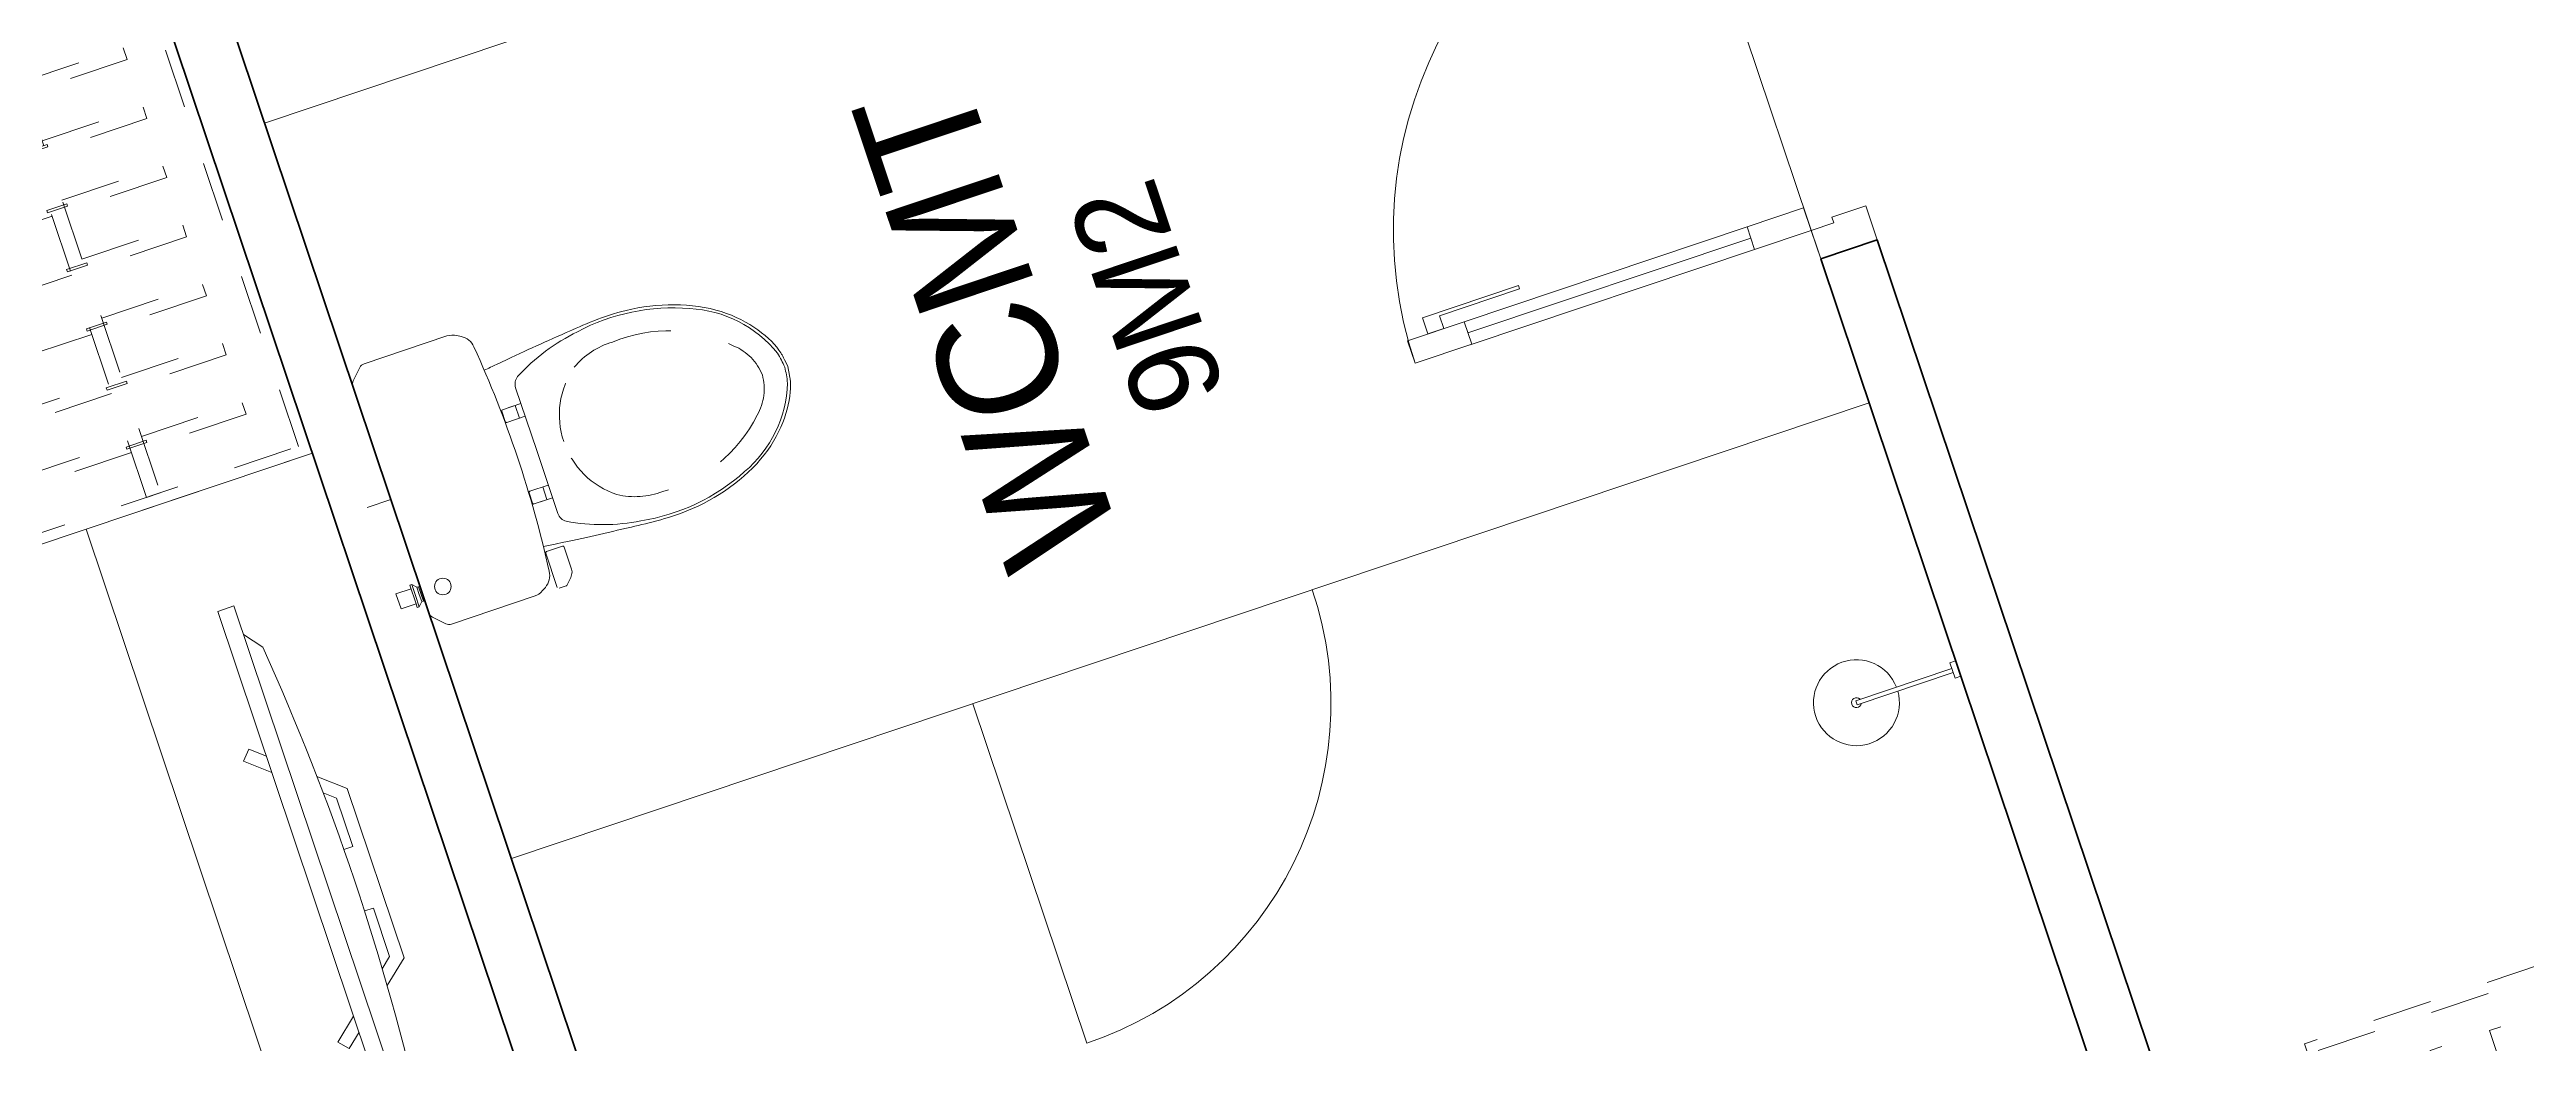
# Model space of a CAD drawing. Header units: metres. Extents: x 568332 to 569219, y 2065964 to 2066430.
# Drawn here: x 568602.093 to 568606.244, y 2066209.596 to 2066211.262 of the extents above; entities that cross this region are included whole.
import ezdxf

# ---------------------------------------------------------------- set-up
doc = ezdxf.new("R2010")
doc.units = ezdxf.units.M
for name, pattern in [('$AUDIT_BAD_LTYPE2', [0]), ('CENTER', [2, 1.25, -0.25, 0.25, -0.25]), ('X-5M-G-MB PHONGNGU$0$HIDDEN2', [0.1875, 0.125, -0.0625]), ('xref-thap C (mb tang 32-2)$0$HIDDEN', [0.375, 0.25, -0.125])]:
    doc.linetypes.add(name, pattern=pattern)
doc.layers.get('0').update_dxf_attribs({"linetype": 'CONTINUOUS'})
doc.layers.get('DEFPOINTS').update_dxf_attribs({"linetype": 'CONTINUOUS'})
for name, color, linetype, lineweight in [('-CENTER', 143, 'CENTER', 13), ('-DOOR', 137, 'CONTINUOUS', 9), ('-FURNITURE', 46, 'CONTINUOUS', 9), ('-HATCH', 8, 'CONTINUOUS', 5), ('-WALL', 4, 'CONTINUOUS', 35), ('TEXT25', 2, 'CONTINUOUS', 13)]:
    doc.layers.add(name, color=color, linetype=linetype, lineweight=lineweight)
doc.styles.add('SVN_AVO_thuong', font='')
doc.styles.add('T1', font='', dxfattribs={"height": 200})
doc.styles.get('SVN_AVO_thuong').set_extended_font_data('SVN-Avo')
doc.styles.get('T1').set_extended_font_data('VNgeometric Light')

# ---------------------------------------------------------------- blocks, each defined once
blk = doc.blocks.new('XR.MB.LM123$0$tvi 1')
blk.add_lwpolyline([(28.54445810673496, -2.291926648467779e-10), (28.54445810673496, -999.9999999999964), (-7.275957614183426e-12, -1000), (0, 0)], close=True)
for points in [[(28.54445810680045, -50.31958968611434), (52.37372755713295, -80.86315460130209)], [(-24.09820395050338, -235.5599978379832), (-39.09879504836863, -251.7939635238108)], [(0, -255.9952397129928), (-24.09820395050338, -235.5599978379832)], [(0, -284.7849796677438), (-39.09879504836863, -251.7939635238108)], [(69.66229681991535, -315.0836646851385), (111.1934016081432, -350.2927865858655), (111.193401608034, -649.712917566063), (69.68611289083492, -684.9110379843005)], [(89.09002233762294, -445.7449799550195), (89.09002233762294, -359.9578938602899), (70.91298945683957, -344.6203678706661)], [(89.09002233762294, -445.7449799550195), (73.49991829216015, -445.7449799550232)], [(89.09002233768115, -554.2550200447404), (89.09002233773936, -640.0421061392371), (70.91298945678864, -655.3796321293303)], [(89.09002233768115, -554.2550200447404), (73.49991829216015, -554.2550200447404)], [(0, -715.2150203320198), (-39.09879504836863, -748.2060364759491)], [(0, -744.004760287), (-24.09820395050338, -764.4400021620095)], [(-24.09820395050338, -764.4400021620095), (-39.09879504836863, -748.2060364759491)], [(28.54445810674224, -949.680410313882), (52.37372755713295, -919.1368453984578)]]:
    blk.add_lwpolyline(points)
blk.add_arc((-4025.16618952866, -499.9999999999964), 4099.025185406737, 354.1310878512652, 5.868912148527433)
blk = doc.blocks.new('*U238')
at = {"linetype": 'X-5M-G-MB PHONGNGU$0$HIDDEN2'}
for points in [[(0, 600.0000000004657), (0, 0), (1254.545454600615, -3.99789616864818e-10), (1254.545454600615, 600.0000000000658)], [(1234.545454600615, 579.9996613719925), (1234.545454600615, 19.99966137199266), (20, 20.00000000046566), (20, 580.0000000004657)], [(113.7817614636733, 319.1750910408318), (109.4317788550979, 319.1750910408318), (109.4317788550979, 280.441767644881), (113.7817614636733, 280.441767644881)], [(227.7817614636733, 319.1750910407849), (223.4317788550979, 319.1750910407849), (223.4317788550979, 280.4417676448341), (227.7817614636733, 280.4417676448341)], [(341.7817614636733, 319.175091040738), (337.4317788550979, 319.175091040738), (337.4317788550979, 280.4417676447872), (341.7817614636733, 280.4417676447872)], [(455.7817614636733, 319.1750910406911), (451.4317788550979, 319.1750910406911), (451.4317788550979, 280.4417676447403), (455.7817614636733, 280.4417676447403)], [(569.7817614636733, 319.1750910406442), (565.431778855098, 319.1750910406442), (565.431778855098, 280.4417676446934), (569.7817614636733, 280.4417676446934)], [(683.7817614636733, 319.1750910405973), (679.431778855098, 319.1750910405973), (679.431778855098, 280.4417676446465), (683.7817614636733, 280.4417676446465)], [(797.7817614636733, 319.1750910405504), (793.431778855098, 319.1750910405504), (793.431778855098, 280.4417676445996), (797.7817614636733, 280.4417676445996)], [(911.7817614636733, 319.1750910405035), (907.431778855098, 319.1750910405035), (907.431778855098, 280.4417676445527), (911.7817614636733, 280.4417676445527)], [(1025.781761463673, 319.1750910404566), (1021.431778855098, 319.1750910404566), (1021.431778855098, 280.4417676445057), (1025.781761463673, 280.4417676445057)], [(1139.781761463673, 319.1750910404097), (1135.431778855098, 319.1750910404097), (1135.431778855098, 280.4417676444588), (1139.781761463673, 280.4417676444588)], [(1234.545454600615, 286.6991212950747), (1234.545454600615, 313.0991212949815), (20, 313.0991212953813), (19.99999859370291, 286.6991212952417)]]:
    blk.add_lwpolyline(points, close=True, dxfattribs=at)
for points in [[(122.2409142897814, 313.1103512093413), (122.2409142897814, 515.2497102723445), (100.1765458012815, 515.2497102723445), (100.1765458012815, 313.1103512093413)], [(236.2409142897814, 313.1103512092944), (236.2409142897814, 515.2497102722975), (214.1765458012815, 515.2497102722975), (214.1765458012815, 313.1103512092944)], [(350.2409142897814, 313.1103512092475), (350.2409142897814, 515.2497102722507), (328.1765458012815, 515.2497102722507), (328.1765458012815, 313.1103512092475)], [(464.2409142897814, 313.1103512092006), (464.2409142897814, 515.2497102722037), (442.1765458012815, 515.2497102722037), (442.1765458012815, 313.1103512092006)], [(578.2409142897814, 313.1103512091537), (578.2409142897814, 515.2497102721569), (556.1765458012815, 515.2497102721569), (556.1765458012815, 313.1103512091537)], [(692.2409142897814, 313.1103512091068), (692.2409142897814, 515.24971027211), (670.1765458012815, 515.24971027211), (670.1765458012815, 313.1103512091068)], [(806.2409142897814, 313.1103512090599), (806.2409142897814, 515.249710272063), (784.1765458012815, 515.249710272063), (784.1765458012815, 313.1103512090599)], [(920.2409142897814, 313.110351209013), (920.2409142897814, 515.2497102720162), (898.1765458012815, 515.2497102720162), (898.1765458012815, 313.110351209013)], [(1034.240914289781, 313.1103512089661), (1034.240914289781, 515.2497102719692), (1012.176545801281, 515.2497102719692), (1012.176545801281, 313.1103512089661)], [(1148.240914289781, 313.1103512089192), (1148.240914289781, 515.2497102719224), (1126.176545801281, 515.2497102719224), (1126.176545801281, 313.1103512089192)], [(100.1765458012815, 286.7103512094345), (100.1765458012815, 92.0852110228024), (122.2409142897814, 92.0852110228024), (122.2409142897814, 286.7103512094345)], [(214.1765458012815, 286.7103512093876), (214.1765458012815, 92.08521102275549), (236.2409142897814, 92.08521102275549), (236.2409142897814, 286.7103512093876)], [(328.1765458012815, 286.7103512093407), (328.1765458012815, 92.08521102270858), (350.2409142897814, 92.08521102270858), (350.2409142897814, 286.7103512093407)], [(442.1765458012815, 286.7103512092938), (442.1765458012815, 92.08521102266168), (464.2409142897814, 92.08521102266168), (464.2409142897814, 286.7103512092938)], [(556.1765458012815, 286.7103512092469), (556.1765458012815, 92.08521102261477), (578.2409142897814, 92.08521102261477), (578.2409142897814, 286.7103512092469)], [(670.1765458012815, 286.7103512092), (670.1765458012815, 92.08521102256786), (692.2409142897814, 92.08521102256786), (692.2409142897814, 286.7103512092)], [(784.1765458012815, 286.7103512091531), (784.1765458012815, 92.08521102252095), (806.2409142897814, 92.08521102252095), (806.2409142897814, 286.7103512091531)], [(898.1765458012815, 286.7103512091062), (898.1765458012815, 92.08521102247404), (920.2409142897814, 92.08521102247404), (920.2409142897814, 286.7103512091062)], [(1012.176545801281, 286.7103512090592), (1012.176545801281, 92.08521102242715), (1034.240914289781, 92.08521102242715), (1034.240914289781, 286.7103512090592)], [(1126.176545801281, 286.7103512090123), (1126.176545801281, 92.08521102238024), (1148.240914289781, 92.08521102238024), (1148.240914289781, 286.7103512090123)]]:
    blk.add_lwpolyline(points, dxfattribs=at)
blk = doc.blocks.new('*U243')
at = {"linetype": 'X-5M-G-MB PHONGNGU$0$HIDDEN2'}
for points in [[(0, 600.0000000004657), (0, 0), (1770.284615649283, -6.119996167311137e-10), (1770.284615649283, 599.9999999998537)], [(1750.284615649283, 579.9996613717803), (1750.284615649283, 19.99966137178044), (20, 20.00000000046566), (20, 580.0000000004657)], [(113.7817614636733, 319.1750910408318), (109.4317788550979, 319.1750910408318), (109.4317788550979, 280.441767644881), (113.7817614636733, 280.441767644881)], [(227.7817614636733, 319.1750910407849), (223.4317788550979, 319.1750910407849), (223.4317788550979, 280.4417676448341), (227.7817614636733, 280.4417676448341)], [(341.7817614636733, 319.175091040738), (337.4317788550979, 319.175091040738), (337.4317788550979, 280.4417676447872), (341.7817614636733, 280.4417676447872)], [(455.7817614636733, 319.1750910406911), (451.4317788550979, 319.1750910406911), (451.4317788550979, 280.4417676447403), (455.7817614636733, 280.4417676447403)], [(569.7817614636733, 319.1750910406442), (565.431778855098, 319.1750910406442), (565.431778855098, 280.4417676446934), (569.7817614636733, 280.4417676446934)], [(683.7817614636732, 319.1750910405973), (679.4317788550978, 319.1750910405973), (679.4317788550978, 280.4417676446465), (683.7817614636732, 280.4417676446465)], [(797.7817614636732, 319.1750910405504), (793.4317788550978, 319.1750910405504), (793.4317788550978, 280.4417676445996), (797.7817614636732, 280.4417676445996)], [(911.7817614636732, 319.1750910405035), (907.4317788550978, 319.1750910405035), (907.4317788550978, 280.4417676445527), (911.7817614636732, 280.4417676445527)], [(1025.781761463673, 319.1750910404566), (1021.431778855098, 319.1750910404566), (1021.431778855098, 280.4417676445057), (1025.781761463673, 280.4417676445057)], [(1139.781761463673, 319.1750910404097), (1135.431778855098, 319.1750910404097), (1135.431778855098, 280.4417676444588), (1139.781761463673, 280.4417676444588)], [(1253.781761463673, 319.1750910403628), (1249.431778855098, 319.1750910403628), (1249.431778855098, 280.4417676444119), (1253.781761463673, 280.4417676444119)], [(1367.781761463673, 319.1750910403159), (1363.431778855098, 319.1750910403159), (1363.431778855098, 280.441767644365), (1367.781761463673, 280.441767644365)], [(1481.781761463673, 319.175091040269), (1477.431778855098, 319.175091040269), (1477.431778855098, 280.4417676443181), (1481.781761463673, 280.4417676443181)], [(1595.781761463673, 319.175091040222), (1591.431778855098, 319.175091040222), (1591.431778855098, 280.4417676442712), (1595.781761463673, 280.4417676442712)], [(1709.781761463673, 319.1750910401751), (1705.431778855098, 319.1750910401751), (1705.431778855098, 280.4417676442243), (1709.781761463673, 280.4417676442243)], [(1750.284615649283, 286.6991212948625), (1750.284615649283, 313.0991212947693), (20, 313.0991212953813), (19.99999859370291, 286.6991212952417)]]:
    blk.add_lwpolyline(points, close=True, dxfattribs=at)
for points in [[(122.2409142897814, 313.1103512093413), (122.2409142897814, 515.2497102723445), (100.1765458012815, 515.2497102723445), (100.1765458012815, 313.1103512093413)], [(236.2409142897814, 313.1103512092944), (236.2409142897814, 515.2497102722975), (214.1765458012815, 515.2497102722975), (214.1765458012815, 313.1103512092944)], [(350.2409142897814, 313.1103512092475), (350.2409142897814, 515.2497102722507), (328.1765458012815, 515.2497102722507), (328.1765458012815, 313.1103512092475)], [(464.2409142897813, 313.1103512092006), (464.2409142897813, 515.2497102722037), (442.1765458012814, 515.2497102722037), (442.1765458012814, 313.1103512092006)], [(578.2409142897814, 313.1103512091537), (578.2409142897814, 515.2497102721569), (556.1765458012815, 515.2497102721569), (556.1765458012815, 313.1103512091537)], [(692.2409142897812, 313.1103512091068), (692.2409142897812, 515.24971027211), (670.1765458012813, 515.24971027211), (670.1765458012813, 313.1103512091068)], [(806.2409142897812, 313.1103512090599), (806.2409142897812, 515.249710272063), (784.1765458012813, 515.249710272063), (784.1765458012813, 313.1103512090599)], [(920.2409142897812, 313.110351209013), (920.2409142897812, 515.2497102720162), (898.1765458012813, 515.2497102720162), (898.1765458012813, 313.110351209013)], [(1034.240914289781, 313.1103512089661), (1034.240914289781, 515.2497102719692), (1012.176545801281, 515.2497102719692), (1012.176545801281, 313.1103512089661)], [(1148.240914289781, 313.1103512089192), (1148.240914289781, 515.2497102719224), (1126.176545801281, 515.2497102719224), (1126.176545801281, 313.1103512089192)], [(1262.240914289781, 313.1103512088723), (1262.240914289781, 515.2497102718754), (1240.176545801281, 515.2497102718754), (1240.176545801281, 313.1103512088723)], [(1376.240914289781, 313.1103512088254), (1376.240914289781, 515.2497102718285), (1354.176545801281, 515.2497102718285), (1354.176545801281, 313.1103512088254)], [(1490.240914289781, 313.1103512087785), (1490.240914289781, 515.2497102717816), (1468.176545801281, 515.2497102717816), (1468.176545801281, 313.1103512087785)], [(1604.240914289781, 313.1103512087315), (1604.240914289781, 515.2497102717347), (1582.176545801281, 515.2497102717347), (1582.176545801281, 313.1103512087315)], [(1718.240914289781, 313.1103512086846), (1718.240914289781, 515.2497102716878), (1696.176545801281, 515.2497102716878), (1696.176545801281, 313.1103512086846)], [(100.1765458012815, 286.7103512094345), (100.1765458012815, 92.0852110228024), (122.2409142897814, 92.0852110228024), (122.2409142897814, 286.7103512094345)], [(214.1765458012815, 286.7103512093876), (214.1765458012815, 92.08521102275549), (236.2409142897814, 92.08521102275549), (236.2409142897814, 286.7103512093876)], [(328.1765458012815, 286.7103512093407), (328.1765458012815, 92.08521102270858), (350.2409142897814, 92.08521102270858), (350.2409142897814, 286.7103512093407)], [(442.1765458012814, 286.7103512092938), (442.1765458012814, 92.08521102266168), (464.2409142897813, 92.08521102266168), (464.2409142897813, 286.7103512092938)], [(556.1765458012815, 286.7103512092469), (556.1765458012815, 92.08521102261477), (578.2409142897814, 92.08521102261477), (578.2409142897814, 286.7103512092469)], [(670.1765458012813, 286.7103512092), (670.1765458012813, 92.08521102256786), (692.2409142897812, 92.08521102256786), (692.2409142897812, 286.7103512092)], [(784.1765458012813, 286.7103512091531), (784.1765458012813, 92.08521102252095), (806.2409142897812, 92.08521102252095), (806.2409142897812, 286.7103512091531)], [(898.1765458012813, 286.7103512091062), (898.1765458012813, 92.08521102247404), (920.2409142897812, 92.08521102247404), (920.2409142897812, 286.7103512091062)], [(1012.176545801281, 286.7103512090592), (1012.176545801281, 92.08521102242715), (1034.240914289781, 92.08521102242715), (1034.240914289781, 286.7103512090592)], [(1126.176545801281, 286.7103512090123), (1126.176545801281, 92.08521102238024), (1148.240914289781, 92.08521102238024), (1148.240914289781, 286.7103512090123)], [(1240.176545801281, 286.7103512089654), (1240.176545801281, 92.08521102233333), (1262.240914289781, 92.08521102233333), (1262.240914289781, 286.7103512089654)], [(1354.176545801281, 286.7103512089186), (1354.176545801281, 92.08521102228642), (1376.240914289781, 92.08521102228642), (1376.240914289781, 286.7103512089186)], [(1468.176545801281, 286.7103512088717), (1468.176545801281, 92.0852110222395), (1490.240914289781, 92.0852110222395), (1490.240914289781, 286.7103512088717)], [(1582.176545801281, 286.7103512088247), (1582.176545801281, 92.0852110221926), (1604.240914289781, 92.0852110221926), (1604.240914289781, 286.7103512088247)], [(1696.176545801281, 286.7103512087778), (1696.176545801281, 92.0852110221457), (1718.240914289781, 92.0852110221457), (1718.240914289781, 286.7103512087778)]]:
    blk.add_lwpolyline(points, dxfattribs=at)
blk = doc.blocks.new('A$C18091ED7')
for p, q in [((9.957147995010018e-09, -42.13376978135784), (0, -3.786117304116488e-07)), ((146.1412317672475, -26.59467297248193), (179.181621938591, -26.59467296488583)), ((146.1412317672475, -26.59467297248193), (146.1412317680188, -30.17859706786112)), ((146.1412317680188, -30.17859706786112), (165.7503655985456, -30.17859706340823)), ((153.0594147269658, -36.79204952501459), (146.1412317680188, -30.17859706786112)), ((152.3191092506386, -2.717133611440659e-07), (152.3191092568413, -26.59467297093943)), ((152.3191092506386, -2.717133611440659e-07), (179.1816219322718, -2.654269337654114e-07)), ((153.0594147269658, -36.79204952501459), (165.7503656001572, -36.79204952192958)), ((153.0594147275151, -39.73033438943094), (153.0594147269658, -36.79204952501459)), ((153.0594147275151, -39.73033438943094), (178.4413164740145, -39.73033438349376)), ((153.0594147275151, -39.73033438943094), (178.4413164740145, -39.73033438349376)), ((153.0594147275151, -39.73033438943094), (153.0594147281554, -42.13376974494895)), ((185.3594994290725, -30.17859705851879), (165.7503655985456, -30.17859706340823)), ((178.4413164733487, -36.79204951884458), (165.7503656001572, -36.79204952192958)), ((185.3594994290725, -30.17859705851879), (178.4413164733487, -36.79204951884458)), ((178.4413164733487, -36.79204951884458), (178.4413164740145, -39.73033438349376)), ((178.4413164740145, -39.73033438349376), (178.4413164746547, -42.1337697392446)), ((179.1816219322718, -2.654269337654114e-07), (179.181621938591, -26.59467296488583)), ((179.181621938591, -26.59467296488583), (185.3594994283012, -26.59467296337243)), ((185.3594994283012, -26.59467296337243), (185.3594994290725, -30.17859705851879)), ((-83.25994817525861, -267.3592828898691), (-83.259948167517, -299.9634285944048)), ((-83.25994817257379, -278.4883151478134), (-83.25994817046012, -287.6388527823146)), ((-60.91100930959874, -290.0299398849311), (-83.25994816994717, -290.0299398901407)), ((-62.88950393904452, -265.3807882612164), (-81.28145355204106, -265.3807882657275)), ((-60.91100931491019, -267.3592828844266), (-60.91100930728498, -299.9634285889624)), ((60.9110093945892, -267.3592828557594), (60.9110094022144, -299.9634285600623)), ((60.91100939990065, -290.029939856031), (83.25994826024908, -290.0299398510542)), ((62.88950401780676, -265.3807882316178), (81.2814536308033, -265.3807882273395)), ((83.25994825493763, -267.3592828505498), (83.25994826256283, -299.9634285550856)), ((83.25994825750604, -278.488315108727), (83.2599482596197, -287.6388527429954)), ((165.3959958605519, -261.9873972070927), (165.3959958671003, -289.7349902229907)), ((167.8691141396885, -259.5142789271486), (228.0810223811895, -259.5142789128586)), ((230.5541406641933, -274.3229751045001), (230.5541406613593, -261.9873971916386)), ((167.8691141472664, -292.2081085020036), (206.7175896017579, -292.2081084926904))]:
    blk.add_line(p, q)
for points in [[(230.0000000517721, -218.5046414944518, -0.1374073801801567), (225.4781190853137, -234.6482587013161), (221.7949787454636, -240.7070387715066, -0.2360805181595358), (198.2560902649639, -255.4947853636986, -0.0519608230665726), (-198.2560901437319, -255.4947854572965, -0.236080518165078), (-221.7949786317113, -240.7070388760185), (-225.4781189743626, -234.6482588077488, -0.1374073801809237), (-229.9999999484608, -218.5046416030382), (-229.9999999831671, -71.98694829508895, -0.1989123673786679), (-226.3782021181105, -63.2431547633314), (-208.8906150607545, -45.75556769772083, -0.1989123673792025), (-200.1468215308087, -42.13376982865157), (9.971699910238385e-09, -42.13376978135784), (200.1468215506357, -42.13376973403501, -0.1989123673792025), (208.8906150822841, -45.75556759897154), (226.3782021480001, -63.24315465634572, -0.1989123673791691), (230.0000000170658, -71.98694818626973)], [(144.14367173758, -618.9627606730501, -0.2124047892419209), (26.30999211127346, -734.491494372196, -0.0276853236339062), (-0.5628229983012716, -738.609219571983, -0.0222792448073508), (-26.30999181118386, -734.4914943844487, -0.2124047892421136), (-144.1436714920528, -618.9627607410075, -0.1427957259999892), (-167.2376623962118, -428.0139674870588, -0.0930051380368448), (-127.9331820271946, -309.1271633332653, -0.2564387014614383), (-111.240849547703, -299.9634286007786), (4.746470949612558e-08, -299.9634285748762), (111.2408496426324, -299.9634285482753, -0.2564387014619951), (127.933182126606, -309.1271632729331, -0.0930051380368741), (167.2376625517572, -428.0139674081001, -0.1427957260000456)]]:
    blk.add_lwpolyline(points, format="xyb", close=True)
at = {"linetype": 'xref-thap C (mb tang 32-2)$0$HIDDEN', "ltscale": 100}
blk.add_lwpolyline([(61.00044987679576, -669.0176259216969, -0.1990312026443698), (1.417429302819073e-07, -698.769823720475, -0.1990312026443799), (-61.00044960746891, -669.0176259504806, -0.2189240232571595), (-131.9321382956405, -478.313622940972, -0.1537914605682739), (-112.4681372026971, -403.989815428853, -0.2367011859554165), (5.876427167095244e-08, -347.5870280214876, -0.2367011859554843), (112.4681373467611, -403.9898153757968, -0.1537914605681893), (131.9321384748619, -478.313622878748, -0.2189240232571754)], format="xyb", close=True, dxfattribs=at)
blk.add_circle((165.7503656100234, -78.39166221523192), 13.90362011701458)
for centre, radius, start, end in [((-81.28145355158267, -267.3592828894034), 1.978494623656905, 90.00000001354867, 180.0000000133402), ((-62.88950393858613, -267.3592828848923), 1.978494623656905, 1.334021322268115e-08, 90.00000001354867), ((62.88950401826514, -267.3592828552937), 1.978494623656905, 90.00000001354867, 180.0000000133402), ((81.28145363126168, -267.3592828510155), 1.978494623656905, 1.334021322268115e-08, 90.00000001354867), ((167.8691141402633, -261.9873972065106), 2.473118279571131, 90.00000001354867, 180.0000000133402), ((167.8691141466952, -289.7349902224087), 2.473118279571131, 180.0000000133402, 270.0000000135486), ((206.717589598069, -276.6690117186226), 15.53909677420133, 270.0000000135486, 306.4658507565522), ((168.3527972659103, -224.7572911087773), 80.08895368617857, 306.4658507565522, 320.3122930343796), ((228.0810223845983, -274.3229751050822), 2.473118279571131, 320.3122930343796, 1.334021322268115e-08)]:
    blk.add_arc(centre, radius, start, end)
for points, knots in [([(-155.6468228230951, -259.4535552573798), (-156.6353001506941, -267.2522313103836), (-164.2940232875517, -328.394745314552), (-169.1545302536251, -385.0939582949213), (-183.68571763406, -527.7705276800843), (-135.602968026873, -679.1126648240606), (-50.29344375100118, -735.2493608418445), (-19.70048385594782, -741.0901266933652), (1.531116140540689e-07, -743.6724421556864)], [130.6139379315478, 130.6139379315478, 130.6139379315478, 130.6139379315478, 152.8521090939923, 311.1293507817257, 417.703951170228, 561.3833927516608, 697.6926317810714, 710.812262267882, 710.812262267882, 710.812262267882, 710.812262267882]), ([(155.6468228994709, -259.4535551877343), (156.6353002305841, -267.2522312389628), (164.2940233960289, -328.3947452375724), (169.1545303888706, -385.0939582149149), (183.6857178367027, -527.7705275934422), (135.6029683008201, -679.1126647599449), (50.29344405157826, -735.2493608178338), (19.70048415924612, -741.0901266841101), (1.530679583083838e-07, -743.6724421554536)], [130.613937934949, 130.613937934949, 130.613937934949, 130.613937934949, 152.8521090939923, 311.1293507817257, 417.703951170228, 561.3833927516608, 697.6926317810714, 710.812262267882, 710.812262267882, 710.812262267882, 710.812262267882])]:
    blk.add_open_spline(points, degree=3, knots=knots)
blk = doc.blocks.new('shower')
for points in [[(180919.3447017173, -32316.45425928477), (180912.3337561736, -32316.45425928477), (180912.3337561736, -32146.62790954509), (180919.3447017173, -32146.62790954509)], [(180929.3839969719, -32326.62790954066), (180902.2944609144, -32326.62790954066), (180902.2944609144, -32316.45425928477), (180929.3839969719, -32316.45425928477)]]:
    blk.add_lwpolyline(points, close=True)
for radius, start, end in [(72, 272.7906698559544, 267.2093301440456), (8.346062492523743, 294.8355446212717, 245.1644553787283)]:
    blk.add_arc((180915.8392289462, -32146.62790954416), radius, start, end)
blk = doc.blocks.new('A$C52EE6B0C')
for p, q in [((-17.20769670707523, 15.73427220259327), (17.21740616677562, 15.73427220259327)), ((-17.20769664159161, -15.76179078378482), (17.25286010079435, -15.76177874789573))]:
    blk.add_line(p, q)
for radius in [1.2047244094, 1.0625984252]:
    blk.add_circle((0.004854760598391294, -0.01375929062487558), radius)
for centre, radius, start, end in [((-17.24314525874797, -0.01207868778146803), 15.74633857169191, 90.00004679933201, 180.0060212317107), ((-17.25508472573711, 0.1019342582440004), 14.92367355756088, 89.89259614786677, 114.0143398310184), ((-18.18116453613038, -21.56814891623799), 37.31420158923805, 80.32537186998005, 88.55949406869577), ((-17.85723445771146, -16.41196067107376), 31.44385665188106, 80.95530103647799, 88.85173392611411), ((10.00461303815246, 158.7953360565007), 145.2428134353977, 261.321760178495, 262.6566174950622), ((-0.8758374273893423, 77.0744670072454), 62.80248494290996, 262.9722866301048, 270.8034968767962), ((0.8855469487607479, 77.0744670072454), 62.80248494290996, 269.1965031232039, 277.0277133698951), ((-18.4352474148327, 226.8786012548953), 214.5500408366301, 276.9922117853802, 278.5967700074263), ((-9.994903516751947, 158.7953360565007), 145.2428134353977, 277.3433825049378, 278.678239821505), ((18.19087405753089, -21.56814891623799), 37.31420158923805, 91.44050593130423, 99.67462813001998), ((17.49661970126908, -11.01489087357186), 26.04177352760918, 90.57161639594337, 98.52623542419117), ((17.38028173809289, 0.6458196171442978), 14.38048270410287, 65.5240217261104, 90.57161639594337), ((17.25285478011938, -0.01207868778146803), 15.74633857169191, 359.9939787682893, 89.999953200668), ((-17.21041953764507, 0.001682114729192108), 15.03342542002128, 114.0143397923319, 180.0588324882195), ((3.492732717044419, 116.0118507486186), 102.6900642221361, 260.8064278436171, 264.356453546728), ((-0.4392543211579323, 89.40770245710155), 75.83928513553873, 265.3361413481834, 270.3355216603239), ((0.5786736126174219, 84.46415005414747), 70.89675459107134, 269.5362586194438, 275.7509718273354), ((17.03142645675689, -0.1205247127218172), 15.22249436628161, 0.4018525137937155, 65.5240217261104), ((-5.419667109847069, -2.205582012422383), 14.69270855791083, 98.51976196149644, 117.8512947361469), ((-0.2559751088847406, -36.67531980102649), 49.54707038386372, 89.69837733597764, 98.51976196149644), ((0.26568463028525, -36.67531980102649), 49.54707038386372, 81.48023803850357, 90.30162266402236), ((5.429376631247578, -2.205582012422383), 14.69270855791083, 62.14870526385309, 81.48023803850357), ((-7.450100970658241, -0.4025184732163325), 12.18724008712164, 113.3669392692271, 178.1720206420629), ((7.459810492087854, -0.4025184732163325), 12.18724008712164, 1.827979357937088, 66.63306073077288), ((28.29923964393674, 2.770475775178056), 0.2863587186237817, 160.8078893687392, 185.677575747249), ((1.032724158198107, 0.0596931052277796), 27.11457574387047, 359.8447870516113, 5.677575747249001), ((28.14528837171383, 2.82406351249665), 0.1233475539422422, 123.474108831765, 160.8078893687392), ((28.11764562025201, 2.865868186636362), 0.07323016681635565, 85.79124561711077, 123.474108831765), ((28.11499697584077, 2.829875804425683), 0.1093198730242431, 39.09426345110634, 85.79124561711077), ((27.9923979784362, 2.718469867249951), 0.2748749163090767, 4.941295606222266, 41.00239497281166), ((1.841417531803017, 0.05082119413418695), 26.56153366930607, 359.8606935406443, 5.815426488843808), ((-17.24314525874797, -0.01544044824549928), 15.74633857169191, 179.9939787682893, 269.999953200668), ((-17.21041951692314, -0.02920073014684021), 15.03342545060523, 179.9411309193374, 245.9856601689816), ((-7.450100970658241, 0.3749993371893652), 12.18724008712164, 181.8279793579371, 246.6330607307729), ((7.459810492087854, 0.3749993371893652), 12.18724008712164, 293.3669392692271, 358.1720206420629), ((17.25285478011938, -0.01544044824549928), 15.74633857169191, 270.000046799332, 0.006021231710728335), ((17.0314264257031, 0.09300610912032425), 15.22249441194929, 294.4759783475301, 359.5981396082714), ((1.032724158198107, -0.08721224125474691), 27.11457574387047, 354.322424252751, 0.1552129483886985), ((1.841417531803017, -0.07834033016115427), 26.56153366930607, 354.1845735111562, 0.1393064593556944), ((28.29923964393674, -2.797994911205024), 0.2863587186237817, 174.322424252751, 199.1921106312608), ((28.14528837171383, -2.851582648523618), 0.1233475539422422, 199.1921106312608, 236.525891168235), ((28.11764562025201, -2.89338732266333), 0.07323016681635565, 236.525891168235, 274.2087543828892), ((28.11499697584077, -2.85739494045265), 0.1093198730242431, 274.2087543828892, 320.9057365488936), ((27.9923979784362, -2.745989003276918), 0.2748749163090767, 318.9976050271883, 355.0587043937777), ((-5.419667109847069, 2.178062876395416), 14.69270855791083, 242.1487052638531, 261.4802380385036), ((5.429376631247578, 2.178062876395416), 14.69270855791083, 278.5197619614964, 297.8512947361469), ((-0.2559751088847406, 36.64780066499952), 49.54707038386372, 261.4802380385036, 270.3016226640223), ((0.26568463028525, 36.64780066499952), 49.54707038386372, 269.6983773359776, 278.5197619614964), ((-17.25508472573711, -0.1294528978760354), 14.92367355756088, 245.9856601689816, 270.1074038521332), ((-17.85723445771146, 16.38444203144172), 31.44385665188106, 271.1482660738859, 279.044698963522), ((3.492732717044419, -116.0393693881924), 102.6900642221361, 95.64354645327202, 99.19357215638293), ((-0.8758374273893423, -77.10198614327237), 62.80248494290996, 89.19650312320385, 97.02771336989514), ((-0.4392543211579323, -89.43522109673359), 75.83928513553873, 89.66447833967614, 94.66385865181664), ((0.5786736126174219, -84.4916686937795), 70.89675459107134, 84.24902817266455, 90.4637413805562), ((0.8855469487607479, -77.10198614327237), 62.80248494290996, 82.97228663010486, 90.80349687679617), ((-18.4352474148327, -226.9061198945274), 214.5500408366301, 81.40322999257371, 83.00778821461982), ((17.38028173809289, -0.6733382567763329), 14.38048270410287, 269.4283836040566, 294.4759782738896), ((-18.18116453613038, 21.54062978021102), 37.31420158923805, 271.4405059313042, 279.6746281300199), ((10.00461303815246, -158.8228551925276), 145.2428134353977, 97.3433825049378, 98.67823982150497), ((-9.994903516751947, -158.8228551925276), 145.2428134353977, 81.32176017849503, 82.65661749506219), ((18.19087405753089, 21.54062978021102), 37.31420158923805, 260.32537186998, 268.5594940686958), ((17.49661970126908, 10.98737223393982), 26.04177352760918, 261.4737645758088, 269.4283836040566)]:
    blk.add_arc(centre, radius, start, end)
at = {"layer": 'DEFPOINTS'}
for tag, p in [('MODELNUMBER', (0, 0)), ('TRADENAME', (0, -0.001666666648816317)), ('PRODUCT', (0, -0.003333333355840296)), ('MATERIAL', (0, -0.005000000004656613))]:
    blk.add_attdef(tag, p, '', height=0.001, dxfattribs=at)
blk = doc.blocks.new('A$C4D835AF5')
at = {"layer": '-FURNITURE', "ltscale": 8}
for p, q in [((-3.937007874133997, 0.3346456687140744), (-3.937007874133997, 0.8661417323164642)), ((-3.856363968050573, 0.3149606298829895), (-3.917322834720835, 0.3149606298829895)), ((3.14960629917914, 0.905511811026372), (-3.897637795307674, 0.905511811026372)), ((-3.549881889834069, 0.4615121080132667), (-3.549881889834069, 0.4918150943994988)), ((-3.339881889871322, 0.4918150943994988), (-3.339881889871322, 0.4615121080132667)), ((-0.5905511811724864, 0), (-0.5905511811724864, -12.08661417319672)), ((0.5905511810560711, 0), (0.5905511810560711, -12.08661417319672)), ((3.14960629917914, -0.9055118109972682), (3.14960629917914, 0.905511811026372)), ((3.169291338417679, 0.8956692913197912), (3.14960629917914, 0.8956692913197912)), ((3.169291338417679, -0.8956692912906874), (3.169291338417679, 0.8956692913197912)), ((3.188976377830841, 0.905511811026372), (3.976377952611074, 0.905511811026372)), ((3.996062992024235, -0.8858222072885837), (3.996062992024235, 0.8858183881966397)), ((-3.937007874133997, -0.8661417323164642), (-3.937007874133997, -0.3346456698782276)), ((-3.859123134170659, -0.3149606298829895), (-3.917322834720835, -0.3149606298829895)), ((-0.5905511811724864, -0.9055118109972682), (-3.897637795307674, -0.9055118109972682)), ((-3.702086295757908, -0.4482994973659515), (-3.703305563307367, -0.4183928251150064)), ((-3.626116961007938, -0.4552132484968752), (-3.624325704469811, -0.4472871391335502)), ((-3.592593900160864, -0.4693618138844613), (-3.593808271281887, -0.4553162374941166)), ((-3.516390349017456, -0.4728221969853621), (-3.515662283170968, -0.4687519224826247)), ((-3.483023508393671, -0.4913916403020266), (-3.485677747870795, -0.4713251190551091)), ((-3.406740271369927, -0.4913916403020266), (-3.404085924616084, -0.4713243082514964)), ((-3.373373430629726, -0.4728221969853621), (-3.374101741297636, -0.4687505542242434)), ((-3.297169879544526, -0.4693618138844613), (-3.295955249399412, -0.4553132418950554)), ((-3.263646818697453, -0.4552132484968752), (-3.265438825008459, -0.4472838216461241)), ((-3.187677483947482, -0.4482994973659515), (-3.186458005278837, -0.4183876432944089)), ((3.14960629917914, -0.9055118109972682), (0.5905511810560711, -0.9055118109972682)), ((3.169291338417679, -0.8956692912906874), (3.14960629917914, -0.8956692912906874)), ((3.188976377830841, -0.9055118109972682), (3.976377952611074, -0.9055118109972682))]:
    blk.add_line(p, q, dxfattribs=at)
for radius in [0.3110236219999999, 0.264425112]:
    blk.add_circle((3.582677165279165, 0), radius, dxfattribs=at)
for centre, radius, start, end in [((-5.820766091346741e-11, 0), 2.3622047244, 22.54031043733562, 157.4596895626644), ((-5.172746209602337, -0.009833991935011), 0.2398274364867001, 175.3988683949836, 267.683684738816), ((-5.162281866127159, 0.001097322150599211), 0.2496571373087167, 92.26055198415715, 178.0931381794738), ((-5.411562051915098, -2528.914153773454), 2529.164725280366, 89.9660810117202, 89.99457585702427), ((-3.897637795307674, 0.8661417323164642), 0.03937007869999999, 90, 180), ((-3.917322834720835, 0.334645669296151), 0.0196850394, 180, 270), ((-3.444696608930826, -0.1800324727082625), 0.6800319107999998, 90.0155575041171, 98.89806549202986), ((-3.445067178807221, -0.1800325420044828), 0.6800319804999999, 81.10193476241767, 89.98433540355451), ((-5.820766091346741e-11, 0), 0.7874015747999998, 318.5903779145428, 221.4096220854572), ((-5.820766091346741e-11, 0), 0.5905511810999999, 0, 180), ((3.188976377830841, 0.8858267717296258), 0.0196850394, 90, 180), ((3.976377952611074, 0.8858267717296258), 0.0196850394, 0, 90), ((-4.563514047302306, 275.4393603570643), 275.6895205756396, 269.8713704548476, 270.134413801293), ((-3.917322834720835, -0.334645669296151), 0.0196850394, 90, 180), ((-3.897637795307674, -0.8661417323164642), 0.03937007869999999, 180, 270), ((-3.69050836347742, -0.4472920451080427), 0.01162168131717254, 184.9730588167124, 258.0340652050838), ((-3.646140178490896, -0.2514027326542418), 0.2124717066311285, 257.2815863172942, 272.5837431166033), ((-3.637047897733282, -0.4523756541602779), 0.01129324217511807, 272.4656825237923, 345.4476281752974), ((-3.581550852512009, -0.4681202150823083), 0.01111262650185997, 186.4149760746678, 247.4426638316044), ((-3.544597993255593, -0.2922010583861265), 0.190689105969796, 257.5175194414243, 274.7853332085882), ((-3.528885980602354, -0.4692233995883726), 0.01300354377461912, 270.8627506118385, 343.9333648868276), ((-3.471052158158273, -0.4887641616223846), 0.01225629918881619, 192.3790292665462, 260.142289403178), ((-3.445049900154117, -0.295684714539675), 0.2070703525339242, 262.2005895473907, 277.9341143868692), ((-3.417906698421575, -0.4895470514893532), 0.01131775609399448, 277.3077516790804, 350.6199838641652), ((-3.361692738719285, -0.4698820120247547), 0.01204505090893129, 194.128595859641, 259.0416995531207), ((-3.342932183295488, -0.2742454641556833), 0.2085271705549764, 264.2062775251951, 279.0284077801071), ((-3.310024282021914, -0.4671465401770547), 0.01304389132053663, 269.1875638990808, 350.2219325995679), ((-3.252893783501349, -0.4524938771792222), 0.01109156189044463, 194.1921654394817, 261.8514003855582), ((-3.243402015476022, -0.2392133744724561), 0.2245328352159587, 267.1755962354845, 281.6727780298017), ((-3.20032295252895, -0.4465554517519195), 0.01276517026006314, 280.6032237323427, 352.1473828500294), ((-5.820766091346741e-11, 0), 2.3622047244, 202.5403104373356, 255.4906014981622), ((-5.820766091346741e-11, 0), 2.3622047244, 284.5092583305358, 337.4596895626644), ((3.188976377830841, -0.8858267716132104), 0.0196850394, 180, 270), ((3.976377952611074, -0.8858267716132104), 0.0196850394, 270, 0), ((-5.820766091346741e-11, -12.08661417319672), 0.5905511810999999, 180, 0)]:
    blk.add_arc(centre, radius, start, end, dxfattribs=at)
blk.add_ellipse((-3.444881830888335, -0.001299991592532024), major_axis=(0.5549964930499999, 1.979270000163069e-05), ratio=0.8491940411667758, dxfattribs=at)
for tag, p in [('TRADENAME', (-0.004336408572271466, 0.006709126027999446)), ('MODELNUMBER', (-0.004336408572271466, 0.008375792705919594)), ('PRODUCT', (-0.004336408572271466, 0.005042459379183128)), ('MATERIAL', (-0.004336408572271466, 0.003375792701262981))]:
    blk.add_attdef(tag, p, '', height=0.0009999999999999998, dxfattribs=at)
blk = doc.blocks.new('A$C513779E1')
at = {"layer": '-FURNITURE', "ltscale": 5}
for p, q in [((-155.6625374760479, -560.0783866103739), (-155.7294287066907, -682.401587806642)), ((164.3432983346283, -560.8332392722368), (164.2771489713341, -681.6467351429164))]:
    blk.add_line(p, q, dxfattribs=at)
for centre, radius, start, end in [((-121.4878484364599, -559.7927261032164), 34.19417278572232, 97.79750243116446, 180.4786434526798), ((-0.6689657662063837, -2204.394539417699), 1683.161974464355, 85.38531070575098, 94.27462811813768), ((130.1318487897515, -560.5699191978201), 34.19417278572232, 359.5587913522712, 82.23993242050727), ((-121.5204483158886, -682.7208517771214), 34.19417278572232, 179.4650466896637, 262.1461876813734), ((130.1000457536429, -681.8764492999762), 34.19417278572232, 277.7037576779385, 0.3848987823128964), ((-1.108293259516358, 961.925919180736), 1683.174451148718, 265.7381508572186, 274.6274353095529)]:
    blk.add_arc(centre, radius, start, end, dxfattribs=at)
at = {"layer": '-FURNITURE', "ltscale": 8}
ref = blk.add_blockref('A$C4D835AF5', (-319.1728307064623, 776.0634860619903), dxfattribs=dict(at, xscale=-25.08682081009749, yscale=25.08682081009749, zscale=25.08682081009749, rotation=45))
ref.add_attrib('MODELNUMBER', 'K-T97328-4', (-319.2622246555984, 776.3067276431248), dxfattribs={"layer": 'DEFPOINTS', "height": 0.02508682081009749, "rotation": 224.9999999436282})
ref.add_attrib('TRADENAME', 'PURIST', (-319.232659548521, 776.2771625341848), dxfattribs={"layer": 'DEFPOINTS', "height": 0.02508682081009749, "rotation": 224.9999999436282})
ref.add_attrib('PRODUCT', 'BATH FILLER', (-319.2030944600701, 776.2475974475965), dxfattribs={"layer": 'DEFPOINTS', "height": 0.02508682081009749, "rotation": 224.9999999436282})
ref.add_attrib('MATERIAL', 'PREMIUM MATERIALS', (-319.1735293529928, 776.2180323405191), dxfattribs={"layer": 'DEFPOINTS', "height": 0.02508682081009749, "rotation": 224.9999999436282})
at = {"layer": '-FURNITURE', "xscale": 25.39829667096628, "yscale": 25.39829667096628, "zscale": 25.39829667096628, "rotation": 270}
blk.add_blockref('A$C52EE6B0C', (0, 0), dxfattribs=at).add_auto_attribs({'MODELNUMBER': 'K-1800', 'TRADENAME': 'ABRAZO', 'PRODUCT': 'BATH', 'MATERIAL': 'LITHOCAST'})
blk = doc.blocks.new('*U18')
at = {"linetype": '$AUDIT_BAD_LTYPE2'}
for p, q in [((70, 100), (69.99999999999999, 599.9999999999982)), ((89.99999999999999, 599.9999999999982), (90, 100))]:
    blk.add_line(p, q, dxfattribs=at)
for points in [[(49.99999999999999, 599.9999999999982), (89.99999999999999, 599.9999999999982), (89.99999999999999, 699.9999999999982), (49.99999999999999, 699.9999999999982), (49.99999999999999, 599.9999999999982)], [(49.99999999999999, 602.9059272893337), (50, 100)], [(50, 100), (90, 100), (90, 0), (50, 0), (50, 100)]]:
    blk.add_lwpolyline(points)
for points in [[(118.2698876160139, 494.5156181119073), (118.2698876160139, 664.1349438079906), (89.99999999999999, 664.1349438079906), (89.99999999999999, 635.8650561920058), (112.6159100928053, 635.8650561920058), (112.6159100928053, 494.5156181119073)], [(0, 0), (50, 0), (50, -40), (60, -40), (60, -100.0001724930698), (0, -100.0001724930698)], [(799.9999999999982, 7.105427357601134e-15), (749.9999999999982, 7.105427357601134e-15), (749.9999999999982, -40), (739.9999999999982, -40), (739.9999999999982, -100.0001724930698), (799.9999999999982, -100.0001724930698)]]:
    blk.add_lwpolyline(points, close=True)
at = {"linetype": '$AUDIT_BAD_LTYPE2', "ltscale": 0.3}
blk.add_arc((50, 0), 699.9999999999982, 0, 90, dxfattribs=at)
blk = doc.blocks.new('M19-T3')
at = {"layer": '-FURNITURE'}
blk.add_line((197847.3573563527, -161453.6365005006), (197847.3573563189, -163853.6365005256), dxfattribs=at)
for points in [[(197197.357356515, -160953.6359072684), (198597.357356515, -160953.6359077765), (198597.3573564449, -161353.6365007329), (197197.3573564449, -161353.6365002247)], [(199747.3573564942, -163853.6365005006), (199747.3573564942, -161453.6365005006), (199147.3573564942, -161453.6365005006), (199147.3573564942, -163853.6365005006)]]:
    blk.add_lwpolyline(points, close=True, dxfattribs=at)
blk.add_lwpolyline([(197847.3573563412, -162269.4135308239), (197247.3573563412, -162269.4135308239)], dxfattribs=at)
blk.add_arc((197847.3573563412, -162269.4135308239), 600, 180, 269.9999999983324, dxfattribs=at)
at = {"layer": '-HATCH'}
blk.add_line((198902.2226135405, -163853.6363280074), (198102.2226135405, -163853.6363280074), dxfattribs=at)
at = {"layer": '-WALL'}
for p, q in [((199747.3573564946, -161353.6365005006), (196047.3573563473, -161353.6365005006)), ((199747.3573564942, -161453.6365005006), (196047.3573563527, -161453.6365005006)), ((198102.2226135404, -163853.6365005004), (196047.3573563189, -163853.6365005004)), ((198102.2226135405, -163953.6365005004), (198102.2226135405, -163853.6365005004)), ((198102.2226135404, -163953.6365005006), (196047.3573563175, -163953.6365005006))]:
    blk.add_line(p, q, dxfattribs=at)
at = {"layer": '-DOOR'}
blk.add_blockref('*U18', (198102.2226135405, -163853.6363280073), dxfattribs=at)
at = {"layer": '-FURNITURE', "extrusion": (0, 0, -1), "xscale": 0.916666666665974, "yscale": 0.916666666665974, "zscale": -0.916666666665974}
blk.add_blockref('*U238', (-199747.3573564946, -161353.6365005006), dxfattribs=at)
at = {"layer": '-FURNITURE', "extrusion": (0, 0, -1), "rotation": 269.9963102775856}
blk.add_blockref('XR.MB.LM123$0$tvi 1', (-197396.6598151399, -161119.0296439328), dxfattribs=at)
at = {"layer": '-FURNITURE', "xscale": -1}
blk.add_blockref('A$C18091ED7', (198481.8361673451, -161411.5027306956), dxfattribs=at)
at = {"layer": '-FURNITURE', "rotation": 0.01066851174379448}
blk.add_blockref('shower', (16456.04101622835, -131560.6957991427), dxfattribs=at)
at = {"layer": '-FURNITURE', "extrusion": (0, 0, -1), "xscale": -0.916666666665974, "yscale": 0.916666666665974, "zscale": -0.916666666665974, "rotation": 90}
blk.add_blockref('*U243', (-196047.3573563181, -164203.6365004972), dxfattribs=at)
at = {"xscale": -1}
blk.add_blockref('A$C513779E1', (196471.8462862448, -162639.286156011), dxfattribs=at)
at = {"layer": 'TEXT25'}
for s, height, style, p in [('WCMT', 200, 'SVN_AVO_thuong', (198028.0773174314, -162592.7980274328)), ('9M2', 150, 'T1', (198204.2994310176, -162836.8766416962))]:
    blk.add_text(s, height=height, rotation=359.9999999899487, dxfattribs=dict(at, style=style)).set_placement(p)

msp = doc.modelspace()

# ---------------------------------------------------------------- block references
at = {"layer": '-CENTER', "xscale": 0.001, "yscale": 0.001, "zscale": 0.001, "rotation": 108.5514997291008}
msp.add_blockref('M19-T3', (568512.74940986, 2065970.971517319), dxfattribs=at)

doc.saveas('drawing.dxf')
